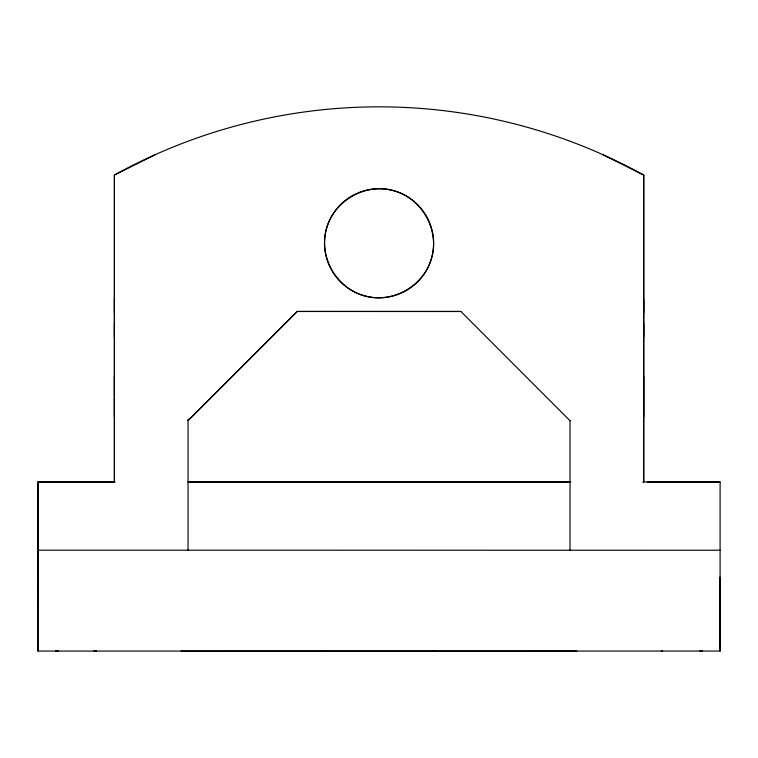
<?xml version="1.0" encoding="UTF-8"?>
<svg xmlns="http://www.w3.org/2000/svg" width="758" height="758" viewBox="0 0 758 758"><rect width="100%" height="100%" fill="white"/><g stroke="black" fill="none" stroke-linecap="round" stroke-linejoin="round"><path stroke-width="1.14" d="M642.746 481.993L720.1 482.022L720.081 651.056L37.9 651.075L37.938 482.031L114.401 481.974L114.411 175.032L155.579 154.499M37.985 481.984L37.9 651.075M188.05 550.592L188.05 419.259M570.025 550.621L570.025 420.472M719.958 577.094L720.081 651.056M181.067 651.169L576.734 651.131M37.995 550.194L720.081 550.232M114.401 481.974L114.411 175.032A547.56 547.56 0 0 1 643.731 175.06L602.525 154.518M460.921 311.472L297.212 311.453L188.069 420.586L297.212 311.472L460.911 311.481L570.044 420.766M188.183 481.993L570.84 482.041M37.938 482.031L115.093 482.041M188.05 482.003L570.025 482.041M662.122 482.031L661.431 482.031L676.591 482.031M681.887 482.031L702.353 482.031L701.652 482.031M56.405 651.084L55.704 651.084L58.442 651.084M95.934 651.094L96.626 651.094L93.888 651.084M699.596 651.094L702.344 651.094L701.643 651.094M647.465 481.993L720.034 482.079M643.713 299.221L643.713 313.376M643.713 337.424L643.713 323.268M114.382 299.192L114.392 313.348M114.382 337.395L114.382 323.24M114.382 376.309L114.382 395.714M114.382 417.184L114.382 397.77M643.703 376.3L643.703 417.232M643.703 175.098L643.703 482.041L643.731 175.06M326.347 229.153C318.616 257.313 336.685 288.59 364.939 295.971C393.099 303.712 424.385 285.652 431.766 257.398C439.498 229.229 421.429 197.952 393.175 190.571C365.015 182.839 333.728 200.898 326.347 229.153M326.338 651.065L324.471 651.065L326.328 651.075M433.614 651.075L431.747 651.075L433.614 651.075M56.414 482.003L55.713 482.003L56.414 482.003M96.636 482.012L95.944 482.012L96.636 482.012M662.113 651.094L661.421 651.094L662.113 651.094M351.788 290.513A54.567 54.567 0 0 0 433.642 243.252A54.567 54.567 0 0 0 351.788 196A54.567 54.567 0 0 0 351.788 290.513"/></g></svg>
